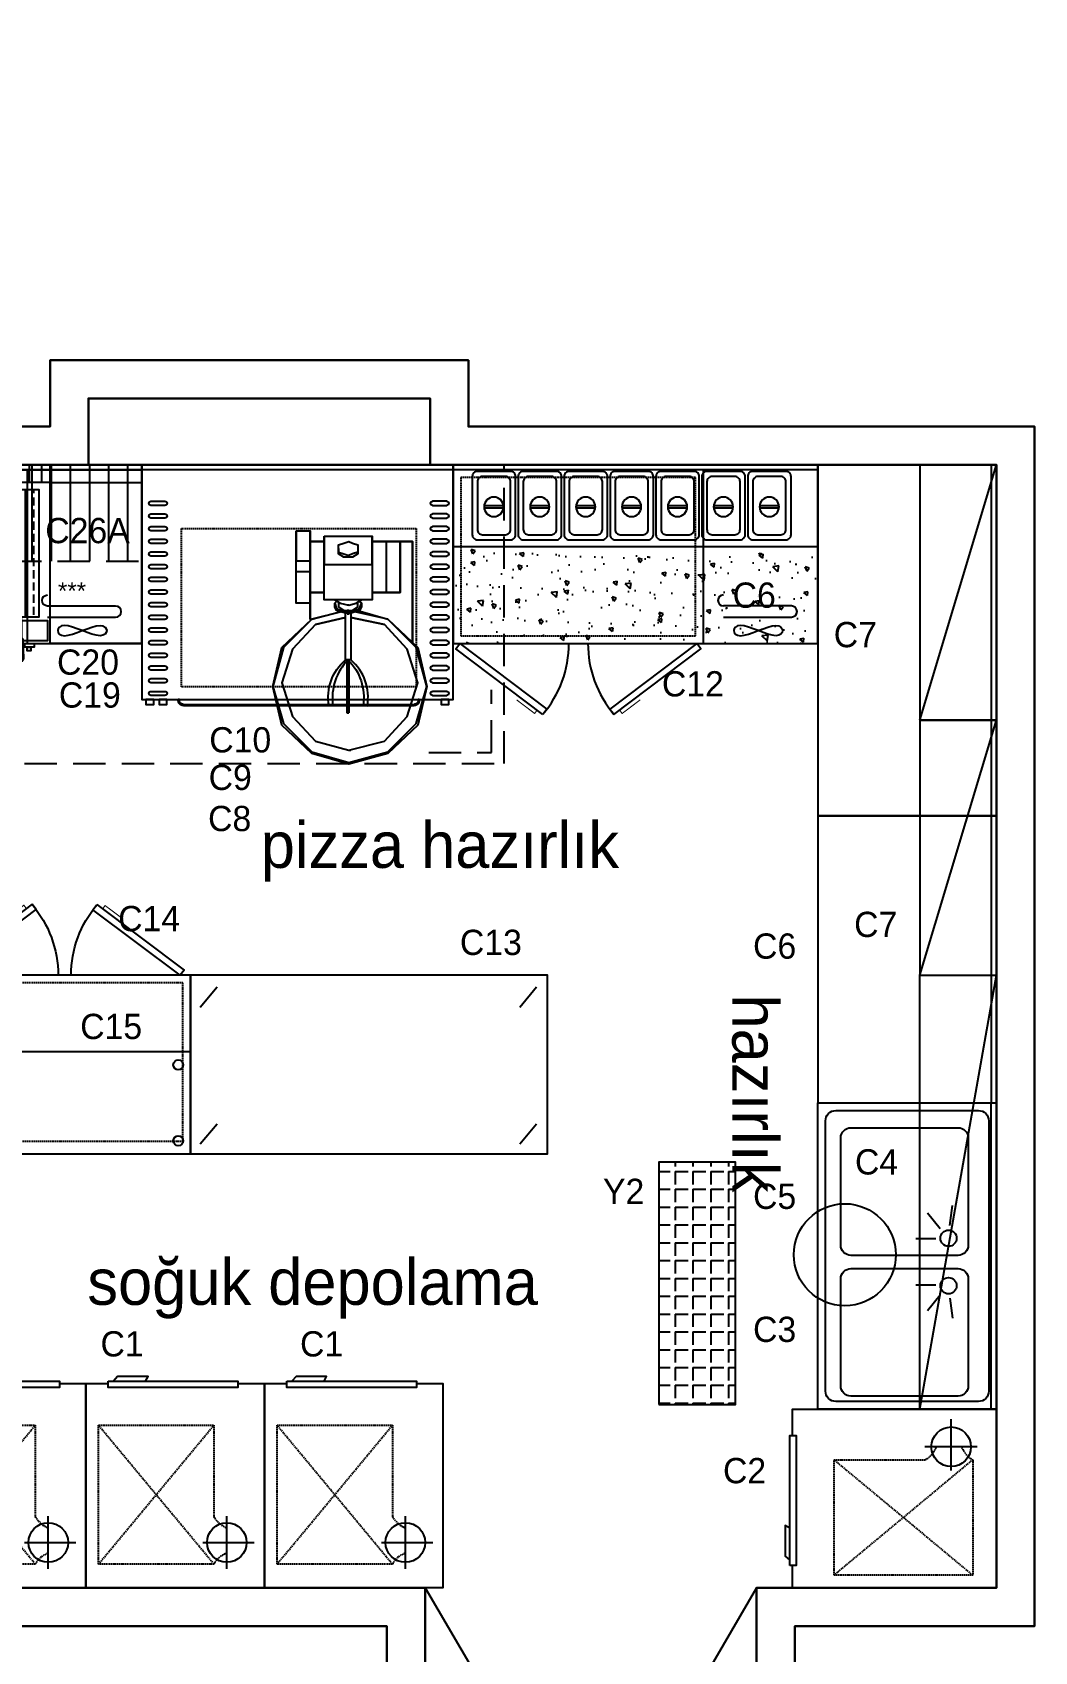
# Model space of a CAD drawing. Header units: centimetres. Extents: x 10243 to 22741, y 2279 to 4414.
# Drawn here: x 14703 to 15096, y 2833 to 3468 of the extents above; entities that cross this region are included whole.
import ezdxf

# ---------------------------------------------------------------- set-up
doc = ezdxf.new("R2010")
doc.units = ezdxf.units.CM
doc.header["$MEASUREMENT"] = 0
doc.linetypes.add('DASHED', pattern=[0.75, 0.5, -0.25])
doc.linetypes.add('HIDDENX2', pattern=[19.05, 12.7, -6.35])
doc.layers.add('CIHAZ', color=2, linetype='Continuous')
doc.layers.add('MUTFAKEKİPMAN', color=1, linetype='Continuous')
doc.layers.add('xxx_Auto_Duvar_Duvar Plan Kesit', color=7, linetype='Continuous', lineweight=30)
doc.styles.get("Standard").update_dxf_attribs({"font": 'arial.ttf'})
doc.styles.add('TAKSİM', font='GOTHIC.TTF', dxfattribs={"height": 20})

# ---------------------------------------------------------------- blocks, each defined once
blk = doc.blocks.new('A$C3E822EE1')
at = {"layer": 'MUTFAKEKİPMAN'}
h = blk.add_hatch(dxfattribs=at)
h.set_pattern_fill('ANSI32', color=256, angle=180, style=0)
h.set_pattern_definition([(315, (-4249.49996, 7833.96362), (-0.265165043, -0.265165043), []), (315, (-4249.3232, 7833.96362), (-0.265165043, -0.265165043), [])])
h.paths.add_polyline_path([(12.1, 69), (10.72, 69), (10.69, 70), (12.14, 70)])
h.paths.add_polyline_path([(12.07, 68.17), (11.76, 68.17), (11.76, 62.37), (11.68, 61), (11.15, 61), (11.07, 62.37), (11.07, 68.17), (10.75, 68.17), (10.72, 69), (12.1, 69)])
h.paths.add_polyline_path([(12.2, 72), (10.62, 72), (10.48, 76.14, -0.437405), (11.18, 76.9), (11.64, 76.9, -0.437405), (12.35, 76.14)])
h.paths.add_polyline_path([(12.14, 70), (10.69, 70), (10.62, 72), (12.2, 72)])
h.paths.add_polyline_path([(11.6, 59.71), (11.23, 59.71), (11.15, 61), (11.68, 61)])
h = blk.add_hatch(dxfattribs=at)
h.set_pattern_fill('ANSI32', color=256, angle=180, style=0)
h.set_pattern_definition([(225, (4329.50004, 7833.96362), (0.265165043, -0.265165043), []), (225, (4329.32326, 7833.96362), (0.265165043, -0.265165043), [])])
h.paths.add_polyline_path([(67.9, 69), (69.28, 69), (69.31, 70), (67.86, 70)])
h.paths.add_polyline_path([(67.93, 68.17), (68.24, 68.17), (68.24, 62.37), (68.32, 61), (68.85, 61), (68.93, 62.37), (68.93, 68.17), (69.25, 68.17), (69.28, 69), (67.9, 69)])
h.paths.add_polyline_path([(67.8, 72), (69.38, 72), (69.52, 76.14, 0.437405), (68.82, 76.9), (68.36, 76.9, 0.437405), (67.65, 76.14)])
h.paths.add_polyline_path([(67.86, 70), (69.31, 70), (69.38, 72), (67.8, 72)])
h.paths.add_polyline_path([(68.4, 59.71), (68.77, 59.71), (68.85, 61), (68.32, 61)])
h = blk.add_hatch(dxfattribs=at)
h.set_pattern_fill('ANSI33', color=256, angle=225, style=0)
h.set_pattern_definition([(270, (3371.733, 5045.6104), (6.35, -2e-15), []), (270, (3368.558, 5042.4354), (6.35, -2e-15), [3.175, -1.5875])])
h.paths.add_polyline_path([(74.47, 9.71), (74.47, 59.71), (4.47, 59.71), (4.47, 9.71)])
h = blk.add_hatch(dxfattribs=at)
h.set_pattern_fill('ANSI31', color=256, scale=1.5, angle=225, style=0)
h.set_pattern_definition([(270, (3371.7327, 5050.6104), (4.7625, -1e-15), [])])
h.paths.add_polyline_path([(0, 7), (0, 0), (80, 0), (80, 7)])
for p, q in [((10.48, 76.14), (10.75, 68.17)), ((10.75, 68.17), (10.48, 76.14)), ((11.64, 76.9), (11.18, 76.9)), ((11.18, 76.9), (11.64, 76.9)), ((12.35, 76.14), (12.07, 68.17)), ((67.65, 76.14), (67.93, 68.17)), ((68.36, 76.9), (68.82, 76.9)), ((68.82, 76.9), (68.36, 76.9)), ((69.52, 76.14), (69.25, 68.17)), ((69.25, 68.17), (69.52, 76.14)), ((10.75, 68.17), (11.07, 68.17)), ((11.07, 68.17), (10.75, 68.17)), ((11.07, 68.17), (11.07, 62.37)), ((11.76, 68.17), (11.76, 62.37)), ((12.07, 68.17), (11.76, 68.17)), ((67.93, 68.17), (68.24, 68.17)), ((68.24, 68.17), (68.24, 62.37)), ((68.93, 68.17), (68.93, 62.37)), ((69.25, 68.17), (68.93, 68.17)), ((68.93, 68.17), (69.25, 68.17)), ((11.07, 62.37), (11.23, 59.71)), ((11.23, 59.71), (11.6, 59.71)), ((11.6, 59.71), (11.23, 59.71)), ((11.76, 62.37), (11.6, 59.71)), ((68.24, 62.37), (68.4, 59.71)), ((68.77, 59.71), (68.4, 59.71)), ((68.4, 59.71), (68.77, 59.71)), ((68.93, 62.37), (68.77, 59.71))]:
    blk.add_line(p, q, dxfattribs=at)
for points in [[(80, 70), (0, 70), (0, 0), (80, 0)], [(9.94, 70), (6.3, 70), (6.3, 71.46), (9.94, 71.46)], [(8.98, 71.46), (7.52, 71.46), (7.52, 72.92), (8.98, 72.92)], [(75, 70), (65, 70), (65, 72), (75, 72)], [(79, 61), (1, 61), (1, 69), (79, 69)], [(74.47, 9.71), (4.47, 9.71), (4.47, 59.71), (74.47, 59.71)], [(80, 0), (0, 0), (0, 7), (80, 7)]]:
    blk.add_lwpolyline(points, close=True, dxfattribs=at)
for centre, start, end in [((11.18, 76.19), 90, 184.49917), ((11.18, 76.19), 90, 184.49917), ((11.64, 76.19), 355.50083, 90), ((68.36, 76.19), 90, 184.49917), ((68.82, 76.19), 355.50083, 90), ((68.82, 76.19), 355.50083, 90)]:
    blk.add_arc(centre, 0.706, start, end, dxfattribs=at)
blk = doc.blocks.new('A$C3F2E7D70')
at = {"layer": 'MUTFAKEKİPMAN'}
for points in [[(0, 94.35), (122, 94.35), (122, 2.35), (0, 2.35)], [(1.67, 2.35), (4.73, 2.35), (4.73, 0.44), (1.67, 0.44)], [(112.21, 2.35), (115.28, 2.35), (115.28, 0.44), (112.21, 0.44)], [(117.4, 2.35), (120.46, 2.35), (120.46, 0.44), (117.4, 0.44)]]:
    blk.add_lwpolyline(points, close=True, dxfattribs=at)
for points in [[(2.52, 80.1), (8.02, 80.1)], [(8.02, 78.47), (2.52, 78.47)], [(118.48, 80.1), (112.98, 80.1)], [(112.98, 78.47), (118.48, 78.47)], [(2.52, 75.13), (8.02, 75.13)], [(8.02, 73.5), (2.52, 73.5)], [(2.52, 70.16), (8.02, 70.16)], [(118.48, 75.13), (112.98, 75.13)], [(112.98, 73.5), (118.48, 73.5)], [(118.48, 70.16), (112.98, 70.16)], [(8.02, 68.53), (2.52, 68.53)], [(2.52, 65.2), (8.02, 65.2)], [(8.02, 63.57), (2.52, 63.57)], [(112.98, 68.53), (118.48, 68.53)], [(118.48, 65.2), (112.98, 65.2)], [(112.98, 63.57), (118.48, 63.57)], [(2.52, 60.23), (8.02, 60.23)], [(8.02, 58.6), (2.52, 58.6)], [(118.48, 60.23), (112.98, 60.23)], [(112.98, 58.6), (118.48, 58.6)], [(2.52, 55.26), (8.02, 55.26)], [(8.02, 53.63), (2.52, 53.63)], [(118.48, 55.26), (112.98, 55.26)], [(112.98, 53.63), (118.48, 53.63)], [(2.52, 50.3), (8.02, 50.3)], [(8.02, 48.67), (2.52, 48.67)], [(2.52, 45.33), (8.02, 45.33)], [(118.48, 50.3), (112.98, 50.3)], [(112.98, 48.67), (118.48, 48.67)], [(118.48, 45.33), (112.98, 45.33)], [(8.02, 43.7), (2.52, 43.7)], [(2.52, 40.36), (8.02, 40.36)], [(8.02, 38.73), (2.52, 38.73)], [(112.98, 43.7), (118.48, 43.7)], [(118.48, 40.36), (112.98, 40.36)], [(112.98, 38.73), (118.48, 38.73)], [(2.52, 35.39), (8.02, 35.39)], [(8.02, 33.77), (2.52, 33.77)], [(118.48, 35.39), (112.98, 35.39)], [(112.98, 33.77), (118.48, 33.77)], [(2.52, 30.43), (8.02, 30.43)], [(8.02, 28.8), (2.52, 28.8)], [(2.52, 25.46), (8.02, 25.46)], [(118.48, 30.43), (112.98, 30.43)], [(112.98, 28.8), (118.48, 28.8)], [(118.48, 25.46), (112.98, 25.46)], [(8.02, 23.83), (2.52, 23.83)], [(2.52, 20.49), (8.02, 20.49)], [(112.98, 23.83), (118.48, 23.83)], [(118.48, 20.49), (112.98, 20.49)], [(8.02, 18.87), (2.52, 18.87)], [(2.52, 15.53), (8.02, 15.53)], [(8.02, 13.9), (2.52, 13.9)], [(112.98, 18.87), (118.48, 18.87)], [(118.48, 15.53), (112.98, 15.53)], [(112.98, 13.9), (118.48, 13.9)], [(2.52, 10.56), (8.02, 10.56)], [(8.02, 8.93), (2.52, 8.93)], [(118.48, 10.56), (112.98, 10.56)], [(112.98, 8.93), (118.48, 8.93)], [(2.52, 5.59), (8.02, 5.59)], [(8.02, 3.97), (2.52, 3.97)], [(118.48, 5.59), (112.98, 5.59)], [(112.98, 3.97), (118.48, 3.97)]]:
    blk.add_lwpolyline(points, dxfattribs=at)
at = {"layer": 'MUTFAKEKİPMAN', "linetype": 'DASHED'}
blk.add_lwpolyline([(14.51, 7.35), (106.51, 7.35), (106.51, 69.35), (14.51, 69.35)], close=True, dxfattribs=at)
at = {"layer": 'MUTFAKEKİPMAN', "linetype": 'HIDDENX2', "ltscale": 10}
for points in [[(107.26, 2.35), (107.77, 2.35), (107.77, 2, -0.414214), (105.77, 0), (15.25, 0, -0.414214), (13.25, 2), (13.25, 2.35), (13.76, 2.35)], [(107.26, 2.35, -0.472507), (105.77, 0.5), (15.25, 0.5, -0.472507), (13.76, 2.35)]]:
    blk.add_lwpolyline(points, format="xyb", dxfattribs=at)
at = {"layer": 'MUTFAKEKİPMAN'}
for centre, start, end in [((2.52, 79.28), 90, 270), ((8.02, 79.28), 270, 90), ((112.98, 79.28), 90, 270), ((118.48, 79.28), 270, 90), ((2.52, 74.32), 90, 270), ((2.52, 69.35), 90, 270), ((8.02, 74.32), 270, 90), ((8.02, 69.35), 270, 90), ((112.98, 74.32), 90, 270), ((112.98, 69.35), 90, 270), ((118.48, 74.32), 270, 90), ((118.48, 69.35), 270, 90), ((2.52, 64.38), 90, 270), ((8.02, 64.38), 270, 90), ((112.98, 64.38), 90, 270), ((118.48, 64.38), 270, 90), ((2.52, 59.41), 90, 270), ((8.02, 59.41), 270, 90), ((112.98, 59.41), 90, 270), ((118.48, 59.41), 270, 90), ((2.52, 54.45), 90, 270), ((8.02, 54.45), 270, 90), ((112.98, 54.45), 90, 270), ((118.48, 54.45), 270, 90), ((2.52, 49.48), 90, 270), ((2.52, 44.51), 90, 270), ((8.02, 49.48), 270, 90), ((8.02, 44.51), 270, 90), ((112.98, 49.48), 90, 270), ((112.98, 44.51), 90, 270), ((118.48, 49.48), 270, 90), ((118.48, 44.51), 270, 90), ((2.52, 39.55), 90, 270), ((8.02, 39.55), 270, 90), ((112.98, 39.55), 90, 270), ((118.48, 39.55), 270, 90), ((2.52, 34.58), 90, 270), ((8.02, 34.58), 270, 90), ((112.98, 34.58), 90, 270), ((118.48, 34.58), 270, 90), ((2.52, 29.61), 90, 270), ((2.52, 24.65), 90, 270), ((8.02, 29.61), 270, 90), ((8.02, 24.65), 270, 90), ((112.98, 29.61), 90, 270), ((112.98, 24.65), 90, 270), ((118.48, 29.61), 270, 90), ((118.48, 24.65), 270, 90), ((2.52, 19.68), 90, 270), ((8.02, 19.68), 270, 90), ((112.98, 19.68), 90, 270), ((118.48, 19.68), 270, 90), ((2.52, 14.71), 90, 270), ((8.02, 14.71), 270, 90), ((112.98, 14.71), 90, 270), ((118.48, 14.71), 270, 90), ((2.52, 9.75), 90, 270), ((8.02, 9.75), 270, 90), ((112.98, 9.75), 90, 270), ((118.48, 9.75), 270, 90), ((2.52, 4.78), 90, 270), ((8.02, 4.78), 270, 90), ((112.98, 4.78), 90, 270), ((118.48, 4.78), 270, 90)]:
    blk.add_arc(centre, 0.814, start, end, dxfattribs=at)
blk = doc.blocks.new('A$C65ED232B')
at = {"layer": 'MUTFAKEKİPMAN', "linetype": 'ByBlock', "flags": 128}
for points in [[(77.32, 42.72), (72.88, 57.82), (58.67, 72.97), (39.13, 77.41), (19.59, 72.97), (5.33, 57.82), (0, 38.24), (5.33, 19.59), (19.59, 4.44), (39.13, 0), (20.47, 5.33), (6.22, 19.59), (0.89, 38.24), (6.22, 57.82), (20.47, 72.04), (39.13, 77.41), (58.67, 72.04), (72.88, 57.82), (76.44, 41.83)], [(7.11, 38.24), (11.55, 56.05), (24.03, 67.6), (40.9, 72.97), (57.78, 67.6), (70.22, 56.05)], [(86.25, 57.82), (86.25, 56.94)], [(112.01, 57.82), (112.01, 56.94)], [(82.65, 25.8), (83.54, 25.8), (87.14, 25.8), (91.58, 25.8), (96.02, 25.8), (100.46, 25.8), (100.46, 49.83), (114.68, 49.83), (100.46, 49.83), (96.02, 49.83), (91.58, 49.83), (87.14, 49.83), (83.54, 49.83), (82.65, 49.83)], [(100.46, 49.83), (96.02, 49.83), (91.58, 49.83), (87.14, 49.83), (83.54, 49.83), (82.65, 49.83), (82.65, 25.8), (83.54, 25.8), (87.14, 25.8), (91.58, 25.8), (96.02, 25.8), (100.46, 25.8)], [(112.01, 56.94), (104.02, 56.94), (94.24, 56.94), (86.25, 56.94)], [(112.01, 56.94), (104.02, 56.94), (94.24, 56.94), (86.25, 56.94)], [(114.68, 25.8), (114.68, 49.83)], [(76.44, 38.24), (77.32, 40.9), (78.21, 43.61), (80.88, 44.5), (79.1, 44.5), (77.32, 43.61), (76.44, 40.9), (75.55, 38.24)], [(77.32, 38.24), (77.32, 40.02), (79.1, 42.72), (80.88, 42.72)], [(82.65, 31.13), (80.88, 33.8), (79.99, 38.24), (80.88, 41.83), (82.65, 44.5)], [(81.77, 43.61), (80.88, 44.5)], [(108.46, 32.91), (110.23, 32.91), (111.12, 35.57), (112.01, 38.24), (111.12, 40.02), (110.23, 42.72), (108.46, 42.72), (106.68, 42.72), (105.79, 42.72), (104.02, 40.02), (104.02, 38.24), (104.02, 35.57), (105.79, 32.91), (106.68, 32.91)], [(108.46, 42.72), (106.68, 42.72), (105.79, 40.02), (104.9, 38.24)], [(70.22, 21.36), (57.78, 9.81), (40.9, 4.44), (24.03, 9.81), (11.55, 21.36), (7.11, 38.24), (7.11, 39.13)], [(25.8, 37.35), (32.91, 37.35), (42.68, 37.35), (52.45, 37.35), (42.68, 37.35), (32.91, 37.35), (25.8, 37.35), (25.8, 38.24)], [(76.44, 33.8), (72.88, 19.59), (58.67, 5.33), (39.13, 0), (58.67, 4.44), (72.88, 19.59), (76.44, 32.91)], [(75.55, 39.13), (53.34, 39.13), (52.45, 39.13), (52.45, 38.24), (52.45, 37.35), (52.45, 36.46), (53.34, 36.46), (75.55, 36.46)], [(75.55, 37.35), (75.55, 38.24), (76.44, 34.69), (77.32, 32.02), (79.1, 31.13), (80.88, 31.13), (78.21, 32.02), (77.32, 34.69), (76.44, 38.24), (76.44, 37.35)], [(80.88, 32.91), (79.1, 32.91), (77.32, 35.57), (77.32, 38.24), (77.32, 37.35)], [(79.99, 38.24), (79.99, 37.35)], [(106.68, 32.91), (105.79, 35.57), (104.9, 38.24), (104.9, 37.35)], [(80.88, 31.13), (81.77, 32.02)], [(80.88, 18.7), (81.77, 18.7), (85.36, 18.7), (90.69, 18.7), (96.91, 18.7), (102.24, 18.7), (108.46, 18.7), (113.79, 18.7), (116.45, 18.7), (117.34, 18.7), (116.45, 18.7), (113.79, 18.7), (108.46, 18.7), (102.24, 18.7)], [(96.91, 11.59), (96.91, 18.7), (90.69, 18.7), (85.36, 18.7), (81.77, 18.7), (80.88, 18.7), (80.88, 11.59), (81.77, 11.59), (85.36, 11.59), (90.69, 11.59), (96.91, 11.59), (102.24, 11.59), (108.46, 11.59), (113.79, 11.59), (116.45, 11.59)], [(116.45, 11.59), (113.79, 11.59), (108.46, 11.59), (102.24, 11.59), (102.24, 18.7), (96.91, 18.7)], [(117.34, 11.59), (117.34, 18.7)], [(80.88, 11.59), (81.77, 11.59), (85.36, 11.59), (90.69, 11.59), (96.91, 11.59), (102.24, 11.59)]]:
    blk.add_lwpolyline(points, dxfattribs=at)
for points in [[(61.34, 70.26), (112.01, 70.26)], [(112.01, 70.26), (112.01, 64.04)], [(86.25, 56.94), (86.25, 64.04), (112.01, 64.04), (112.01, 56.94), (112.01, 64.04), (86.25, 64.04)], [(86.25, 56.94), (86.25, 57.82)], [(112.01, 56.94), (112.01, 57.82)], [(73.77, 39.13), (70.22, 56.05)], [(86.25, 49.83), (86.25, 56.94)], [(112.01, 56.94), (112.01, 49.83)], [(25.8, 38.24), (32.91, 38.24), (42.68, 38.24), (52.45, 38.24), (42.68, 38.24), (32.91, 38.24)], [(70.22, 21.36), (73.77, 36.46)], [(108.46, 32.91), (106.68, 32.91)], [(86.25, 18.7), (86.25, 25.8)], [(114.68, 25.8), (100.46, 25.8)], [(112.01, 25.8), (112.01, 18.7)], [(80.88, 18.7), (72.88, 18.7)], [(117.34, 11.59), (116.45, 11.59)]]:
    blk.add_lwpolyline(points, close=True, dxfattribs=at)
for points in [[(52.45, 39.13), (52.45, 37.8, 0.235134), (29.6, 45.43), (29.26, 47.4, -0.269873)], [(52.45, 36.47), (52.45, 37.8, -0.235134), (29.6, 30.17), (29.26, 28.2, 0.269873)]]:
    blk.add_lwpolyline(points, format="xyb", close=True, dxfattribs=at)
blk = doc.blocks.new('A$C1ED519BD')
at = {"layer": 'MUTFAKEKİPMAN'}
for points in [[(0, 27.82), (0, 97.82), (188, 97.82), (188, 27.82)], [(16.44, 30.84), (17.9, 31.01), (19.6, 31.47), (21.46, 32.11), (23.41, 32.84), (25.36, 33.58), (27.22, 34.22), (28.93, 34.67), (30.38, 34.85), (31.53, 34.67), (32.34, 34.22), (32.83, 33.58), (33, 32.84), (32.83, 32.11), (32.34, 31.47), (31.53, 31.01), (30.38, 30.84), (28.93, 31.01), (27.22, 31.47), (25.36, 32.11), (23.41, 32.84), (21.46, 33.58), (19.6, 34.22), (17.9, 34.67), (16.44, 34.85), (15.3, 34.67), (14.48, 34.22), (13.99, 33.58), (13.83, 32.84), (13.99, 32.11), (14.48, 31.47), (15.3, 31.01)], [(79.96, 0), (45.85, 25.77), (47.4, 27.82), (81.51, 2.05)], [(125.94, 0), (91.83, 25.77), (93.38, 27.82), (127.49, 2.05)], [(151.31, 0.15), (185.54, 25.76), (184, 27.82), (149.77, 2.2)]]:
    blk.add_lwpolyline(points, close=True, dxfattribs=at)
blk.add_lwpolyline([(45, 97.82), (45, 27.82)], dxfattribs=at)
at = {"layer": 'MUTFAKEKİPMAN', "linetype": 'DASHED'}
blk.add_lwpolyline([(48, 92.82), (185, 92.82), (185, 30.82), (48, 30.82)], close=True, dxfattribs=at)
at = {"layer": 'MUTFAKEKİPMAN'}
for points in [[(10.33, 42.5), (37, 42.5, 1), (37, 46.84)], [(37, 38.15), (10.33, 38.15, -1), (10.33, 42.5)]]:
    blk.add_lwpolyline(points, format="xyb", dxfattribs=at)
at = {"layer": 'MUTFAKEKİPMAN', "const_width": 0.428}
for points in [[(77.72, 1.7), (76.72, 0.38), (71.09, 4.63), (69.64, 5.72)], [(123.7, 1.7), (122.7, 0.38), (117.07, 4.63), (115.62, 5.72)], [(153.56, 1.84), (154.55, 0.51), (160.21, 4.74), (161.65, 5.83)]]:
    blk.add_lwpolyline(points, dxfattribs=at)
at = {"layer": 'MUTFAKEKİPMAN'}
for centre, start, end in [((47.4, 27.82), 319.49079, 0), ((93.38, 27.82), 319.49079, 0), ((184, 27.82), 180, 220.24497)]:
    blk.add_arc(centre, 42.75, start, end, dxfattribs=at)
blk = doc.blocks.new('A$C734D7A9C')
at = {"layer": 'CIHAZ', "color": 1}
for p, q in [((14.73, 75.33), (14.73, 54.78)), ((24.09, 65.06), (3.98, 65.06))]:
    blk.add_line(p, q, dxfattribs=at)
at = {"layer": 'CIHAZ', "color": 5, "linetype": 'DASHED'}
blk.add_line((65.01, 73.52), (19.82, 19.15), dxfattribs=at)
at = {"layer": 'CIHAZ', "color": 5}
for points in [[(61.2, 1.82), (10.36, 1.82), (10.36, 4.32), (61.2, 4.32)], [(59.2, 1.82), (46.6, 1.82), (45.6, 0), (57.6, 0)]]:
    blk.add_lwpolyline(points, close=True, dxfattribs=at)
at = {"layer": 'CIHAZ', "color": 1}
blk.add_circle((14.73, 65.06), 7.76, dxfattribs=at)
at = {"layer": 'MUTFAKEKİPMAN', "linetype": 'DASHED'}
for p, q in [((19.82, 73.52), (65.01, 73.52)), ((65.01, 73.52), (65.01, 19.15)), ((19.82, 19.15), (19.82, 54.92)), ((65.01, 19.15), (19.82, 19.15))]:
    blk.add_line(p, q, dxfattribs=at)
at = {"layer": 'MUTFAKEKİPMAN', "color": 5, "linetype": 'DASHED'}
blk.add_line((19.82, 73.52), (65.01, 19.15), dxfattribs=at)
at = {"layer": 'MUTFAKEKİPMAN'}
blk.add_lwpolyline([(10.36, 2.81), (0, 2.81), (0, 82.81), (70, 82.81), (70, 2.81), (61.2, 2.81)], dxfattribs=at)
at = {"layer": 'MUTFAKEKİPMAN', "linetype": 'DASHED'}
for centre, radius, start, end in [((11.6, 78.09), 9.4, 291.20794, 330.95663), ((11, 49.89), 10.16, 29.6907, 66.77515)]:
    blk.add_arc(centre, radius, start, end, dxfattribs=at)
blk = doc.blocks.new('A$C01E77913')
at = {"layer": 'MUTFAKEKİPMAN'}
for points in [[(2, 26.8), (15, 26.8, -0.414214), (17, 24.8), (17, 2, -0.414214), (15, 0), (2, 0, -0.414214), (0, 2), (0, 24.8, -0.414214)], [(4, 24.8), (13, 24.8, -0.414214), (15, 22.8), (15, 4, -0.414214), (13, 2), (4, 2, -0.414214), (2, 4), (2, 22.8, -0.414214)]]:
    blk.add_lwpolyline(points, format="xyb", close=True, dxfattribs=at)
blk.add_lwpolyline([(4.71, 14.27), (12.21, 14.27), (12.21, 13.52), (4.71, 13.52)], close=True, dxfattribs=at)
blk.add_circle((8.46, 13.87), 3.82, dxfattribs=at)
blk = doc.blocks.new('143-70-M')
at = {"layer": 'MUTFAKEKİPMAN'}
for p, q in [((27.4, -97.49), (27.4, 45.51)), ((-30.27, -60.49), (-30.27, -87.16)), ((-25.92, -87.16), (-25.92, -60.49)), ((-37.4, -65.97), (-37.58, -67.11)), ((-37.58, -67.11), (-37.4, -68.57)), ((-36.95, -65.15), (-37.4, -65.97)), ((-37.4, -68.57), (-36.95, -70.27)), ((-36.31, -64.66), (-36.95, -65.15)), ((-35.57, -64.5), (-36.31, -64.66)), ((-34.84, -64.66), (-35.57, -64.5)), ((-34.2, -65.15), (-34.84, -64.66)), ((-33.74, -65.97), (-34.2, -65.15)), ((-34.2, -70.27), (-33.74, -68.57)), ((-33.57, -67.11), (-33.74, -65.97)), ((-33.74, -68.57), (-33.57, -67.11)), ((-36.95, -70.27), (-36.31, -72.13)), ((-36.95, -77.89), (-36.31, -76.03)), ((-36.31, -72.13), (-35.57, -74.08)), ((-36.31, -76.03), (-35.57, -74.08)), ((-35.57, -74.08), (-34.84, -72.13)), ((-35.57, -74.08), (-34.84, -76.03)), ((-34.84, -72.13), (-34.2, -70.27)), ((-34.84, -76.03), (-34.2, -77.89)), ((-37.58, -81.05), (-37.4, -79.6)), ((-37.4, -82.2), (-37.58, -81.05)), ((-37.4, -79.6), (-36.95, -77.89)), ((-36.95, -83.01), (-37.4, -82.2)), ((-34.2, -77.89), (-33.74, -79.6)), ((-33.74, -82.2), (-34.2, -83.01)), ((-33.74, -79.6), (-33.57, -81.05)), ((-33.57, -81.05), (-33.74, -82.2)), ((-36.31, -83.5), (-36.95, -83.01)), ((-35.57, -83.67), (-36.31, -83.5)), ((-34.84, -83.5), (-35.57, -83.67)), ((-34.2, -83.01), (-34.84, -83.5))]:
    blk.add_line(p, q, dxfattribs=at)
for points in [[(-68.42, 10.3), (-42.65, 44.41), (-40.6, 42.87), (-66.37, 8.76)], [(-40.6, -97.49), (29.4, -97.49), (29.4, 45.51), (-40.6, 45.51)], [(-2.6, 45.51), (-2.6, -97.49), (29.4, -97.49), (29.4, 45.51)], [(-68.42, -17.53), (-42.65, -51.64), (-40.6, -50.09), (-66.37, -15.98)]]:
    blk.add_lwpolyline(points, close=True, dxfattribs=at)
at = {"layer": 'MUTFAKEKİPMAN', "linetype": 'DASHED'}
blk.add_lwpolyline([(24.4, -49.49), (24.4, 42.51), (-37.6, 42.51), (-37.6, -49.49)], close=True, dxfattribs=at)
at = {"layer": 'MUTFAKEKİPMAN', "const_width": 0.427}
for points in [[(-66.72, 12.55), (-68.04, 13.54), (-63.78, 19.18), (-62.69, 20.62)], [(-66.72, -19.77), (-68.04, -20.77), (-63.78, -26.41), (-62.69, -27.85)]]:
    blk.add_lwpolyline(points, dxfattribs=at)
at = {"layer": 'MUTFAKEKİPMAN'}
blk.add_lwpolyline([(27.4, -52.49), (-40.6, -52.49)], dxfattribs=at)
for centre, radius, start, end in [((-40.6, 42.87), 42.75, 229.49079, 270), ((-40.6, -50.09), 42.75, 90, 130.50921), ((-23.75, -60.49), 2.17, 0, 180), ((-28.09, -87.16), 2.17, 180, 0)]:
    blk.add_arc(centre, radius, start, end, dxfattribs=at)
at = {"layer": 'MUTFAKEKİPMAN', "xscale": -1, "rotation": 90}
for p in [(26.8, 38), (26.8, 20), (26.8, 2), (26.8, -16), (26.8, -34), (26.8, -52), (26.8, -70)]:
    blk.add_blockref('A$C01E77913', p, dxfattribs=at)
blk = doc.blocks.new('A$C4D576893')
at = {"layer": 'MUTFAKEKİPMAN'}
blk.add_line((188, 72.6), (0, 72.6), dxfattribs=at)
for points in [[(188, 4.6), (188, 74.6), (0, 74.6), (0, 4.6)], [(140, 69.6), (3, 69.6), (3, 7.6), (140, 7.6)], [(171.56, 7.62), (170.1, 7.8), (168.4, 8.25), (166.54, 8.89), (164.59, 9.63), (162.64, 10.36), (160.78, 11), (159.07, 11.46), (157.62, 11.63), (156.47, 11.46), (155.66, 11), (155.17, 10.36), (155, 9.63), (155.17, 8.89), (155.66, 8.25), (156.47, 7.8), (157.62, 7.62), (159.07, 7.8), (160.78, 8.25), (162.64, 8.89), (164.59, 9.63), (166.54, 10.36), (168.4, 11), (170.1, 11.46), (171.56, 11.63), (172.7, 11.46), (173.52, 11), (174.01, 10.36), (174.17, 9.63), (174.01, 8.89), (173.52, 8.25), (172.7, 7.8)], [(49.95, 1.96), (10.35, 1.96), (10.35, 4.6), (49.95, 4.6)], [(37.82, 1.96), (22.87, 1.96), (22.87, 0), (37.82, 0)], [(91.21, 1.96), (51.61, 1.96), (51.61, 4.6), (91.21, 4.6)], [(79.08, 1.96), (64.14, 1.96), (64.14, 0), (79.08, 0)], [(133.84, 1.96), (94.24, 1.96), (94.24, 4.6), (133.84, 4.6)], [(121.71, 1.96), (106.77, 1.96), (106.77, 0), (121.71, 0)]]:
    blk.add_lwpolyline(points, close=True, dxfattribs=at)
blk.add_lwpolyline([(143, 72.6), (143, 4.6)], dxfattribs=at)
for points in [[(177.67, 19.28), (151, 19.28, -1), (151, 23.63)], [(151, 14.93), (177.67, 14.93, 1), (177.67, 19.28)]]:
    blk.add_lwpolyline(points, format="xyb", dxfattribs=at)
blk.add_text('***', height=6.76, dxfattribs=at).set_placement((155.07, 21.86))

msp = doc.modelspace()

# ---------------------------------------------------------------- hatches: boundary and pattern name
at = {"layer": 'MUTFAKEKİPMAN'}
h = msp.add_hatch(dxfattribs=at)
h.set_pattern_fill('ANSI31', color=256, scale=60, angle=45)
h.set_pattern_definition([(90, (11043, 1399.812), (-7.5, 0), [])])
h.paths.add_polyline_path([(14746, 3298.33), (14376, 3298.33), (14376, 3260.58), (14746, 3260.58)])
h = msp.add_hatch(dxfattribs=at)
h.set_pattern_fill('AR-CONC', color=256, scale=0.1, angle=450)
h.set_pattern_definition([(140, (6955.33, -48.559), (1.593909, 18.218467), [1.905, -20.955]), (85, (6955.33, -48.559), (-19.105685, -3.524342), [1.524, -16.76406]), (190.45144, (6955.463, -47.04), (-17.511775, 14.694125), [1.619, -17.809024]), (136.1842, (6950.25, -48.559), (4.20423, 27.107904), [2.8575, -31.4325]), (186.63556, (6950.6, -46.3), (-24.74261, 23.74041), [2.4285, -26.71356]), (81.18415, (6950.25, -48.56), (-24.74261, 23.74041), [2.286, -25.14597]), (111, (6951.52, -46.019), (10.22652, 15.16144), [1.905, -20.955]), (56, (6951.52, -46.019), (-18.418797, 6.180203), [1.524, -16.764]), (161.45144, (6952.373, -44.755), (-8.192277, 21.341642), [1.619, -17.808994]), (127.5, (6955.3304, -48.559), (-8.455504, 0.3088603), [0, -16.5608, 0, -17.018, 0, -16.8275]), (97.5, (6955.33, -48.559), (-10.0180575, 6.681966), [0, -9.7028, 0, -16.1798, 0, -6.4135]), (57.5, (6955.3304, -54.223), (0.5728744, 13.5590595), [0, -6.35, 0, -19.812, 0, -26.289]), (47.5, (6955.33, -56.763), (-2.542649, 14.812918), [0, -8.255, 0, -13.1572, 0, -18.669])])
h.paths.add_polyline_path([(14868, 3228.33), (15011, 3228.35), (15011, 3263.35), (14868, 3266.33)])
h = msp.add_hatch(dxfattribs=at)
h.set_pattern_fill('ANGLE', color=256, angle=180)
h.set_pattern_definition([(360, (12649.977, 8497.7245), (-2e-14, -6.985), [5.08, -1.905]), (270, (12649.977, 8497.7245), (-6.985, 2e-14), [5.08, -1.905])])
h.paths.add_polyline_path([(14978.66, 3025.14), (14948.66, 3025.14), (14948.66, 2930.14), (14978.66, 2930.14)])

# ---------------------------------------------------------------- linework, layer by layer
for p, q in [((15051, 3098.33), (15081, 3198.33)), ((15051, 2928.33), (15081, 3098.33)), ((15062.75, 3000.26), (15063.86, 3008.07)), ((15058.94, 2999.03), (15053.93, 3005.13)), ((15057.27, 2995.12), (15049.38, 2995.12)), ((15057.27, 2976.9), (15049.38, 2976.9)), ((15058.94, 2972.99), (15053.93, 2966.89)), ((15062.75, 2971.76), (15063.86, 2963.95)), ((14987, 2858.33), (14857, 2636.33)), ((14857, 2858.33), (14987, 2636.33))]:
    msp.add_line(p, q)
for points in [[(15051, 3198.33), (15051, 3098.33), (15081, 3098.33), (15081, 3198.33)], [(15051, 3098.33), (15081, 3098.33), (15081, 2928.33), (15051, 2928.33)], [(15011, 2928.33), (15011, 3048.33), (15081, 3048.33), (15081, 2928.33)], [(15079, 2928.33), (15079, 3048.33), (15081, 3048.33), (15081, 2928.33)]]:
    msp.add_lwpolyline(points, close=True)
for points in [[(15014, 2935.33), (15014, 3041.33, -0.414214), (15018, 3045.33), (15074, 3045.33, -0.414214), (15078, 3041.33), (15078, 2935.33, -0.414214), (15074, 2931.33), (15018, 2931.33, -0.414214)], [(15019.98, 2992.6), (15019.98, 3034.6, -0.414214), (15023.98, 3038.6), (15065.98, 3038.6, -0.414214), (15069.98, 3034.6), (15069.98, 2992.6, -0.414214), (15065.98, 2988.6), (15023.98, 2988.6, -0.414214)], [(15019.98, 2937.42), (15019.98, 2979.42, -0.414214), (15023.98, 2983.42), (15065.98, 2983.42, -0.414214), (15069.98, 2979.42), (15069.98, 2937.42, -0.414214), (15065.98, 2933.42), (15023.98, 2933.42, -0.414214)]]:
    msp.add_lwpolyline(points, format="xyb", close=True)
for centre in [(15062.24, 2995.32), (15062.24, 2976.7)]:
    msp.add_circle(centre, 3.19)
for p, q in [((15051, 3198.33), (15081, 3298.33)), ((14768.85, 3085.86), (14775.46, 3093.74)), ((14894.13, 3085.86), (14900.75, 3093.74)), ((14768.85, 3032.28), (14775.46, 3040.16)), ((14894.13, 3032.28), (14900.75, 3040.16))]:
    msp.add_line(p, q, dxfattribs=at)
at = {"layer": 'MUTFAKEKİPMAN', "linetype": 'HIDDENX2'}
for points in [[(14338, 3181.33), (14888, 3181.33), (14888, 3298.33), (14338, 3298.33)], [(14370, 3260.58), (14746, 3260.58), (14746, 3298.33), (14370, 3298.33)]]:
    msp.add_lwpolyline(points, close=True, dxfattribs=at)
at = {"layer": 'MUTFAKEKİPMAN'}
for points in [[(14570, 3296.35), (14746, 3296.35), (14746, 3298.35), (14570, 3298.35)], [(14710, 3298.33), (14746, 3298.33), (14746, 3291.33), (14710, 3291.33)], [(14710, 3298.33), (14746, 3298.33), (14746, 3228.35), (14710, 3228.35)], [(14868, 3206.35), (14868, 3298.35), (14746, 3298.35), (14746, 3206.35)], [(14746, 3296.35), (14746, 3298.35), (14868, 3298.35), (14868, 3296.35)], [(15011, 3298.33), (15011, 3160.83), (15081, 3160.83), (15081, 3298.33)], [(15051, 3298.33), (15051, 3198.33), (15081, 3198.33), (15081, 3298.33)], [(15079, 3298.33), (15079, 3160.83), (15081, 3160.83), (15081, 3298.33)], [(15011, 3160.83), (15011, 3048.33), (15081, 3048.33), (15081, 3160.83)], [(15079, 3160.83), (15079, 3048.33), (15081, 3048.33), (15081, 3160.83)], [(14765, 3028.35), (14905, 3028.35), (14905, 3098.35), (14765, 3098.35)], [(14577, 3068.35), (14577, 3028.35), (14765, 3028.35), (14765, 3068.35)], [(14948.66, 2930.14), (14978.66, 2930.14), (14978.66, 3025.14), (14948.66, 3025.14)]]:
    msp.add_lwpolyline(points, close=True, dxfattribs=at)
msp.add_lwpolyline([(14717, 3298.35), (14871, 3298.33)], dxfattribs=at)
at = {"layer": 'MUTFAKEKİPMAN', "linetype": 'HIDDENX2'}
msp.add_lwpolyline([(14858.42, 3185.63), (14883, 3185.63), (14883, 3210.21)], dxfattribs=at)
at = {"layer": 'MUTFAKEKİPMAN'}
for centre, radius in [((14760.25, 3063.2), 1.97), ((14760.25, 3033.49), 1.97), ((15021.57, 2988.82), 20)]:
    msp.add_circle(centre, radius, dxfattribs=at)
at = {"layer": 'xxx_Auto_Duvar_Duvar Plan Kesit', "lineweight": 30}
for points in [[(14553.11, 3645.33), (14554.72, 3433.33), (14508, 3433.33), (14503, 3433.33), (14503, 3298.33), (14725, 3298.33), (14725, 3324.33), (14859, 3324.33), (14859, 3298.33), (15081, 3298.33), (15081, 2858.33), (14987, 2858.33), (14987, 2636.33), (14857, 2636.33), (14857, 2858.33), (14584, 2858.33), (14584, 2638.33), (14454, 2638.33), (14454, 2858.33), (14202, 2858.33), (14202, 2638.33), (14052, 2638.33), (14052, 2838.33), (13800, 2838.33)], [(14568.14, 3640.94), (14569.83, 3418.33), (14518, 3418.33), (14518, 3313.33), (14710, 3313.33), (14710, 3339.33), (14874, 3339.33), (14874, 3313.33), (15096, 3313.33), (15096, 2843.33), (15002, 2843.33), (15002, 2621.33), (14842, 2621.33), (14842, 2843.33), (14599, 2843.33), (14599, 2623.33), (14439, 2623.33), (14439, 2843.33), (14217, 2843.33), (14217, 2623.33), (14037, 2623.33)]]:
    msp.add_lwpolyline(points, dxfattribs=at)

# ---------------------------------------------------------------- block references
at = {"layer": 'MUTFAKEKİPMAN'}
msp.add_blockref('A$C4D576893', (14558, 3223.73), dxfattribs=at)
for name, p, rotation in [('A$C3E822EE1', (14710, 3298.35), 180), ('143-70-M', (14913.51, 3268.95), 90.00000000000001), ('A$C734D7A9C', (14724, 2941.15), 180), ('A$C734D7A9C', (14794, 2941.15), 180), ('A$C734D7A9C', (14864, 2941.15), 180), ('A$C734D7A9C', (14998.19, 2928.33), 270)]:
    msp.add_blockref(name, p, dxfattribs=dict(at, rotation=rotation))
at = {"layer": 'MUTFAKEKİPMAN', "xscale": -1}
msp.add_blockref('A$C3F2E7D70', (14868, 3203.99), dxfattribs=at)
at = {"layer": 'MUTFAKEKİPMAN', "xscale": -0.7792207792207793, "yscale": 0.7792207792207793, "zscale": 0.7792207792207793, "rotation": 270}
msp.add_blockref('A$C65ED232B', (14797.37, 3181.05), dxfattribs=at)
at = {"layer": 'MUTFAKEKİPMAN', "xscale": -1, "rotation": 180}
msp.add_blockref('A$C1ED519BD', (14577, 3126.16), dxfattribs=at)

# ---------------------------------------------------------------- texts
at = {"style": 'TAKSİM'}
for s, height, p in [('C26A', 9.9, (14708.1, 3267.63, 0)), ('C6', 9.9, (14977.6, 3242.33, 0)), ('C7', 9.9, (15017.23, 3226.87, 0)), ('C20', 9.9, (14712.7, 3216.09, 0)), ('C12', 9.9, (14949.87, 3207.58, 0)), ('C19', 9.9, (14713.42, 3203.2, 0)), ('C10', 9.9, (14772.39, 3185.64, 0)), ('C9', 9.9, (14772.15, 3170.93, 0)), ('C8', 9.9, (14771.92, 3154.81, 0)), ('pizza hazırlık', 18, (14792.58, 3140.42)), ('C14', 9.9, (14736.68, 3115.6, 0)), ('C7', 9.9, (15025.23, 3113.32, 0)), ('C13', 9.9, (14870.67, 3106.28, 0)), ('C6', 9.9, (14985.6, 3104.83, 0)), ('C15', 9.9, (14721.79, 3073.34, 0)), ('C4', 9.9, (15025.56, 3020.27, 0)), ('Y2', 9.9, (14926.77, 3008.71, 0)), ('C5', 9.9, (14985.6, 3006.79, 0)), ('soğuk depolama', 18, (14724.58, 2969.2)), ('C3', 9.9, (14985.6, 2954.66, 0)), ('C1', 9.9, (14729.76, 2948.97, 0)), ('C1', 9.9, (14807.99, 2948.97, 0)), ('C2', 9.9, (14973.82, 2899.3, 0))]:
    msp.add_text(s, height=height, dxfattribs=at).set_placement(p)
msp.add_text('hazırlık', height=18, rotation=270, dxfattribs=at).set_placement((14977.45, 3090.83))

doc.saveas('drawing.dxf')
